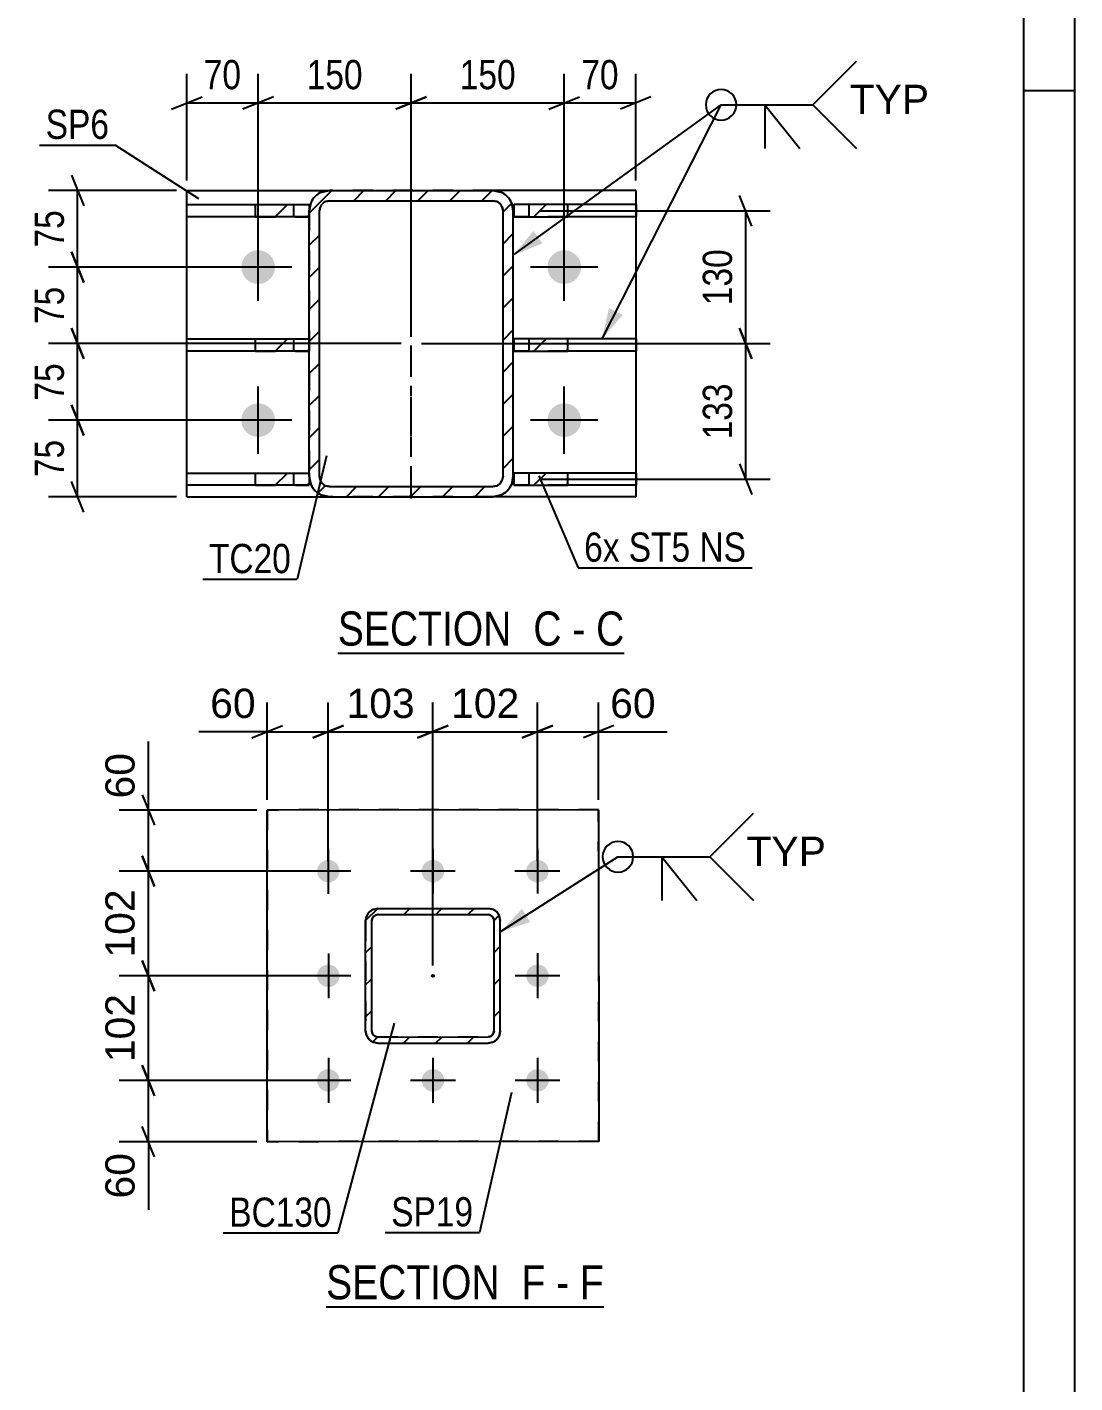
# Model space of a CAD drawing. Header units: millimetres. Extents: x -162 to 432, y -197 to 223.
# Drawn here: x 329.4 to 432.1, y -25.5 to 107.4 of the extents above; entities that cross this region are included whole.
import ezdxf

# ---------------------------------------------------------------- set-up
doc = ezdxf.new("R2010")
doc.units = ezdxf.units.MM
doc.linetypes.add('DXK_LINE_DOT2', pattern=[3.9198, 1.9599, -1.9599])
doc.linetypes.add('DXK_LINE_DOT3', pattern=[5.9187, 2.979, -0.9799, 0.9799, -0.9799])
doc.styles.add('Arial', font='ARIAL.TTF', dxfattribs={"height": 0.2})
doc.styles.add('Arial Narrow', font='ARIALN.TTF', dxfattribs={"height": 0.2})

# ---------------------------------------------------------------- blocks, each defined once
blk = doc.blocks.new('Unknown-284927994-18 - 11447')
at = {"color": 6, "linetype": 'Continuous'}
blk.add_line((358.74, -18.04), (385.95, -18.04), dxfattribs=at)
at = {"color": 0, "linetype": 'Continuous'}
for points in [[(376.84, -17.29), (376.84, -13.79), (358.74, -13.79), (358.74, -17.29)], [(380.24, -17.29), (380.24, -13.79), (377.89, -13.79), (377.89, -17.29)], [(382.56, -17.29), (382.56, -13.79), (381.29, -13.79), (381.29, -17.29)], [(385.95, -17.29), (385.95, -13.79), (383.61, -13.79), (383.61, -17.29)]]:
    blk.add_wipeout(points, dxfattribs=at)
at = {"color": 7, "linetype": 'Continuous', "style": 'Arial Narrow'}
for s, p in [('SECTION ', (358.74, -17.29)), ('F', (377.89, -17.29)), ('F', (383.61, -17.29)), ('-', (381.29, -17.29))]:
    blk.add_text(s, height=3.34, dxfattribs=at).set_placement(p)
blk = doc.blocks.new('Unknown-284927994-1134')
at = {"color": 5, "linetype": 'Continuous'}
for p, q in [((432.12, -196.89), (432.12, 223.11)), ((427.12, -191.89), (427.12, 218.11)), ((432.12, 101.11), (427.12, 101.11))]:
    blk.add_line(p, q, dxfattribs=at)
blk = doc.blocks.new('Unknown-284927994-15 - 3221')
at = {"color": 6, "linetype": 'Continuous'}
blk.add_line((359.89, 46.01), (387.96, 46.01), dxfattribs=at)
at = {"color": 0, "linetype": 'Continuous'}
for points in [[(378, 46.76), (378, 50.26), (359.89, 50.26), (359.89, 46.76)], [(381.82, 46.76), (381.82, 50.26), (379.05, 50.26), (379.05, 46.76)], [(384.15, 46.76), (384.15, 50.26), (382.87, 50.26), (382.87, 46.76)], [(387.96, 46.76), (387.96, 50.26), (385.2, 50.26), (385.2, 46.76)]]:
    blk.add_wipeout(points, dxfattribs=at)
at = {"color": 7, "linetype": 'Continuous', "style": 'Arial Narrow'}
for s, p in [('SECTION ', (359.89, 46.76)), ('C', (379.05, 46.76)), ('C', (385.2, 46.76)), ('-', (382.87, 46.76))]:
    blk.add_text(s, height=3.34, dxfattribs=at).set_placement(p)
blk = doc.blocks.new('Bolt-284927994-11510 - 11447')
at = {"linetype": 'Continuous'}
for points in [[(358.2, 25.46), (358.39, 25.6), (358.59, 25.69), (358.82, 25.75), (359.05, 25.75), (359.27, 25.71), (359.49, 25.62), (359.67, 25.49), (359.83, 25.32), (359.95, 25.12), (360.03, 24.9), (360.05, 24.68), (360.03, 24.45), (359.97, 24.23), (359.86, 24.03), (359.71, 23.85), (359.52, 23.71), (359.31, 23.61), (359.09, 23.56), (358.86, 23.56), (358.63, 23.6), (358.42, 23.69), (358.23, 23.82), (358.08, 23.99), (357.96, 24.19), (357.88, 24.4), (357.85, 24.63), (357.87, 24.86), (357.94, 25.08), (358.05, 25.28)], [(368.45, 25.46), (368.64, 25.6), (368.84, 25.7), (369.07, 25.75), (369.3, 25.75), (369.52, 25.71), (369.74, 25.62), (369.92, 25.49), (370.08, 25.32), (370.2, 25.12), (370.28, 24.91), (370.3, 24.68), (370.28, 24.45), (370.22, 24.23), (370.11, 24.03), (369.96, 23.85), (369.77, 23.71), (369.56, 23.62), (369.34, 23.56), (369.11, 23.56), (368.88, 23.6), (368.67, 23.69), (368.48, 23.82), (368.33, 23.99), (368.21, 24.19), (368.13, 24.41), (368.1, 24.63), (368.12, 24.86), (368.19, 25.08), (368.3, 25.29)], [(378.7, 25.46), (378.89, 25.6), (379.09, 25.7), (379.32, 25.75), (379.55, 25.75), (379.77, 25.71), (379.99, 25.62), (380.17, 25.49), (380.33, 25.32), (380.45, 25.12), (380.53, 24.91), (380.55, 24.68), (380.53, 24.45), (380.47, 24.23), (380.36, 24.03), (380.21, 23.85), (380.02, 23.72), (379.81, 23.62), (379.59, 23.57), (379.36, 23.56), (379.13, 23.61), (378.92, 23.69), (378.73, 23.83), (378.58, 23.99), (378.46, 24.19), (378.38, 24.41), (378.35, 24.64), (378.37, 24.87), (378.44, 25.09), (378.55, 25.29)], [(358.2, 15.21), (358.39, 15.35), (358.6, 15.44), (358.82, 15.5), (359.05, 15.5), (359.28, 15.46), (359.49, 15.37), (359.68, 15.24), (359.83, 15.07), (359.95, 14.87), (360.03, 14.65), (360.06, 14.43), (360.04, 14.2), (359.97, 13.98), (359.86, 13.78), (359.71, 13.6), (359.52, 13.46), (359.32, 13.36), (359.09, 13.31), (358.86, 13.31), (358.64, 13.35), (358.42, 13.44), (358.24, 13.57), (358.08, 13.74), (357.96, 13.94), (357.88, 14.15), (357.86, 14.38), (357.88, 14.61), (357.94, 14.83), (358.05, 15.03)], [(378.7, 15.21), (378.89, 15.35), (379.1, 15.45), (379.32, 15.5), (379.55, 15.5), (379.78, 15.46), (379.99, 15.37), (380.18, 15.24), (380.33, 15.07), (380.45, 14.87), (380.53, 14.66), (380.56, 14.43), (380.54, 14.2), (380.47, 13.98), (380.36, 13.78), (380.21, 13.6), (380.02, 13.47), (379.82, 13.37), (379.59, 13.32), (379.36, 13.31), (379.14, 13.36), (378.92, 13.44), (378.74, 13.58), (378.58, 13.74), (378.46, 13.94), (378.38, 14.16), (378.36, 14.39), (378.38, 14.62), (378.44, 14.84), (378.55, 15.04)], [(358.21, 4.96), (358.39, 5.1), (358.6, 5.19), (358.82, 5.25), (359.05, 5.25), (359.28, 5.21), (359.49, 5.12), (359.68, 4.99), (359.84, 4.82), (359.95, 4.62), (360.03, 4.4), (360.06, 4.18), (360.04, 3.95), (359.97, 3.73), (359.86, 3.53), (359.71, 3.35), (359.53, 3.21), (359.32, 3.11), (359.09, 3.06), (358.86, 3.06), (358.64, 3.1), (358.43, 3.19), (358.24, 3.32), (358.08, 3.49), (357.96, 3.69), (357.89, 3.9), (357.86, 4.13), (357.88, 4.36), (357.94, 4.58), (358.06, 4.78)], [(368.46, 4.96), (368.64, 5.1), (368.85, 5.2), (369.07, 5.25), (369.3, 5.25), (369.53, 5.21), (369.74, 5.12), (369.93, 4.99), (370.09, 4.82), (370.2, 4.62), (370.28, 4.41), (370.31, 4.18), (370.29, 3.95), (370.22, 3.73), (370.11, 3.53), (369.96, 3.35), (369.78, 3.21), (369.57, 3.12), (369.34, 3.06), (369.11, 3.06), (368.89, 3.1), (368.68, 3.19), (368.49, 3.32), (368.33, 3.49), (368.21, 3.69), (368.14, 3.91), (368.11, 4.13), (368.13, 4.36), (368.19, 4.58), (368.31, 4.79)], [(378.71, 4.96), (378.89, 5.1), (379.1, 5.2), (379.32, 5.25), (379.55, 5.25), (379.78, 5.21), (379.99, 5.12), (380.18, 4.99), (380.34, 4.82), (380.45, 4.62), (380.53, 4.41), (380.56, 4.18), (380.54, 3.95), (380.47, 3.73), (380.36, 3.53), (380.21, 3.35), (380.03, 3.22), (379.82, 3.12), (379.59, 3.07), (379.36, 3.06), (379.14, 3.11), (378.93, 3.19), (378.74, 3.33), (378.58, 3.49), (378.46, 3.69), (378.39, 3.91), (378.36, 4.14), (378.38, 4.37), (378.44, 4.59), (378.56, 4.79)]]:
    blk.add_hatch(color=1, dxfattribs=at).paths.add_polyline_path(points)
at = {"color": 1, "linetype": 'Continuous'}
for p, q in [((358.95, 26.85), (358.95, 22.45)), ((369.2, 26.86), (369.2, 22.46)), ((379.45, 26.86), (379.45, 22.46)), ((361.15, 24.65), (356.75, 24.65)), ((371.4, 24.66), (367, 24.66)), ((381.65, 24.66), (377.25, 24.66)), ((358.96, 16.6), (358.96, 12.2)), ((379.46, 16.61), (379.46, 12.21)), ((361.16, 14.4), (356.76, 14.4)), ((381.66, 14.41), (377.26, 14.41)), ((358.96, 6.35), (358.96, 1.95)), ((369.21, 6.36), (369.21, 1.96)), ((379.46, 6.36), (379.46, 1.96)), ((361.16, 4.15), (356.76, 4.15)), ((371.41, 4.16), (367.01, 4.16)), ((381.66, 4.16), (377.26, 4.16))]:
    blk.add_line(p, q, dxfattribs=at)
blk = doc.blocks.new('Part-284927994-11460 - 11447')
at = {"linetype": 'Continuous'}
h = blk.add_hatch(dxfattribs=at)
h.set_pattern_fill('', scale=0.7, style=0, pattern_type=0)
h.set_pattern_definition([(45, (363.8055, 21.0045), (-1.57154, 1.57154), [])])
h.paths.add_polyline_path([(374.61, 21.01), (363.81, 21), (363.35, 20.91), (362.96, 20.65), (362.7, 20.26), (362.61, 19.8), (362.61, 9), (362.7, 8.55), (362.96, 8.16), (363.35, 7.9), (363.81, 7.8), (374.61, 7.81), (375.07, 7.9), (375.46, 8.16), (375.72, 8.55), (375.81, 9.01), (375.81, 19.81), (375.71, 20.27), (375.45, 20.66), (375.06, 20.92)])
h.paths.add_polyline_path([(375.16, 20.04), (375.21, 19.81), (375.21, 9.01), (375.16, 8.78), (375.03, 8.58), (374.84, 8.45), (374.61, 8.41), (363.81, 8.4), (363.58, 8.45), (363.38, 8.58), (363.25, 8.77), (363.21, 9), (363.21, 19.8), (363.25, 20.03), (363.38, 20.23), (363.58, 20.36), (363.81, 20.4), (374.61, 20.41), (374.84, 20.36), (375.03, 20.23)])
blk.add_hatch(color=246, dxfattribs=at).paths.add_polyline_path([(369.21, 14.31, -1), (369.21, 14.51, -1)])
at = {"color": 7, "linetype": 'DXK_LINE_DOT2'}
for p, q in [((362.61, 19.8), (362.7, 20.26)), ((362.7, 20.26), (362.7, 20.26)), ((363.25, 20.03), (363.21, 19.8)), ((363.38, 20.23), (363.25, 20.03)), ((363.35, 20.91), (363.8, 21)), ((363.58, 20.36), (363.38, 20.23)), ((363.81, 20.41), (363.58, 20.36)), ((363.8, 21), (363.81, 21.01)), ((363.81, 21.01), (374.61, 21.01)), ((363.81, 20.41), (374.61, 20.41)), ((374.61, 21.01), (375.06, 20.92)), ((374.83, 20.36), (374.61, 20.41)), ((375.03, 20.23), (374.83, 20.36)), ((375.16, 20.04), (375.03, 20.23)), ((375.21, 19.81), (375.16, 20.04)), ((375.71, 20.27), (375.81, 19.81)), ((362.61, 19.8), (362.61, 9)), ((363.21, 9), (363.21, 19.8)), ((375.21, 9.01), (375.21, 19.81)), ((375.81, 9.01), (375.81, 19.81)), ((362.7, 8.55), (362.61, 9)), ((363.21, 9), (363.25, 8.78)), ((363.25, 8.78), (363.38, 8.58)), ((363.38, 8.58), (363.58, 8.45)), ((363.58, 8.45), (363.81, 8.41)), ((363.81, 8.41), (374.61, 8.41)), ((374.61, 8.41), (374.84, 8.45)), ((374.84, 8.45), (375.03, 8.58)), ((375.03, 8.58), (375.16, 8.78)), ((375.16, 8.78), (375.21, 9.01)), ((375.81, 9.01), (375.72, 8.55)), ((363.81, 7.81), (363.35, 7.9)), ((363.81, 7.81), (374.61, 7.81)), ((375.07, 7.9), (374.61, 7.81))]:
    blk.add_line(p, q, dxfattribs=at)
at = {"color": 2, "linetype": 'Continuous'}
for p, q in [((362.7, 20.26), (362.61, 19.8)), ((363.21, 19.8), (363.25, 20.03)), ((363.25, 20.03), (363.38, 20.23)), ((363.81, 21), (363.35, 20.91)), ((363.38, 20.23), (363.58, 20.36)), ((363.58, 20.36), (363.81, 20.4)), ((363.81, 21), (363.81, 21.01)), ((363.81, 21), (374.61, 21.01)), ((363.81, 20.4), (363.81, 20.41)), ((363.81, 20.4), (374.61, 20.41)), ((374.61, 21.01), (374.61, 21.01)), ((375.06, 20.92), (374.61, 21.01)), ((374.61, 20.41), (374.61, 20.41)), ((374.61, 20.41), (374.84, 20.36)), ((374.84, 20.36), (375.03, 20.23)), ((375.03, 20.23), (375.16, 20.04)), ((375.16, 20.04), (375.21, 19.81)), ((375.81, 19.81), (375.71, 20.27)), ((362.61, 19.8), (362.61, 19.8)), ((362.61, 9), (362.61, 19.8)), ((363.21, 19.8), (363.21, 19.8)), ((363.21, 9), (363.21, 19.8)), ((375.21, 19.81), (375.21, 19.81)), ((375.21, 9.01), (375.21, 19.81)), ((375.81, 19.81), (375.81, 19.81)), ((375.81, 9.01), (375.81, 19.81)), ((362.61, 9), (362.61, 9)), ((362.61, 9), (362.7, 8.55)), ((363.21, 9), (363.21, 9)), ((363.25, 8.77), (363.21, 9)), ((363.38, 8.58), (363.25, 8.77)), ((363.58, 8.45), (363.38, 8.58)), ((363.81, 8.4), (363.58, 8.45)), ((363.81, 8.4), (363.81, 8.41)), ((363.81, 8.4), (374.61, 8.41)), ((374.84, 8.45), (374.61, 8.41)), ((374.61, 8.41), (374.61, 8.41)), ((375.03, 8.58), (374.84, 8.45)), ((375.16, 8.78), (375.03, 8.58)), ((375.21, 9.01), (375.16, 8.78)), ((375.21, 9.01), (375.21, 9.01)), ((375.72, 8.55), (375.81, 9.01)), ((375.81, 9.01), (375.81, 9.01)), ((363.35, 7.9), (363.81, 7.8)), ((363.81, 7.8), (363.81, 7.81)), ((363.81, 7.8), (374.61, 7.81)), ((374.61, 7.81), (375.07, 7.9)), ((374.61, 7.81), (374.61, 7.81))]:
    blk.add_line(p, q, dxfattribs=at)
at = {"color": 7, "linetype": 'DXK_LINE_DOT3'}
blk.add_line((369.21, 14.41), (369.21, 14.41), dxfattribs=at)
at = {"color": 246, "linetype": 'DXK_LINE_DOT2'}
blk.add_line((369.21, 14.41), (369.21, 14.41), dxfattribs=at)
at = {"color": 246, "linetype": 'Continuous'}
blk.add_circle((369.21, 14.41), 0.1, dxfattribs=at)
at = {"color": 2, "linetype": 'Continuous'}
for centre, start, end in [((363.81, 19.8), 112.5099, 157.5099), ((374.61, 19.81), 22.5099, 67.5099), ((363.81, 9), 202.5099, 247.5099), ((374.61, 9.01), 292.5099, 337.5099)]:
    blk.add_arc(centre, 1.2, start, end, dxfattribs=at)
at = {"color": 7, "linetype": 'DXK_LINE_DOT2'}
for centre, start, end in [((374.61, 19.81), 22.5099, 67.5099), ((363.81, 9.01), 202.5099, 247.5099), ((374.61, 9.01), 292.5099, 337.5099)]:
    blk.add_arc(centre, 1.2, start, end, dxfattribs=at)
blk = doc.blocks.new('Part-284927994-11461 - 11447')
at = {"color": 2, "linetype": 'Continuous'}
for p, q in [((385.45, 30.66), (352.95, 30.65)), ((352.95, 30.65), (352.95, 30.65)), ((352.96, -1.85), (352.95, 30.65)), ((385.45, 30.66), (385.45, 30.66)), ((385.45, 30.66), (385.46, -1.84)), ((385.46, -1.84), (352.96, -1.85)), ((352.96, -1.85), (352.96, -1.85)), ((385.46, -1.84), (385.46, -1.84))]:
    blk.add_line(p, q, dxfattribs=at)
at = {"color": 7, "linetype": 'DXK_LINE_DOT2'}
for p, q in [((385.45, 30.66), (352.95, 30.65)), ((352.95, 30.65), (352.96, -1.85)), ((385.46, -1.84), (385.45, 30.66)), ((385.46, -1.84), (352.96, -1.85))]:
    blk.add_line(p, q, dxfattribs=at)
blk = doc.blocks.new('Part-284927994-3299 - 3221')
at = {"linetype": 'Continuous'}
h = blk.add_hatch(dxfattribs=at)
h.set_pattern_fill('', scale=0.7, style=0, pattern_type=0)
h.set_pattern_definition([(45, (351.8067, 89.9743), (-1.5715, 1.5715), [])])
h.paths.add_polyline_path([(357.08, 89.97), (351.81, 89.97), (351.81, 88.77), (357.08, 88.77)])
at = {"color": 2, "linetype": 'Continuous'}
for p, q in [((345.08, 89.97), (351.81, 89.97)), ((345.08, 88.77), (345.08, 89.97)), ((351.81, 89.97), (357.08, 89.97)), ((351.81, 88.77), (351.81, 89.97)), ((357.08, 89.97), (357.08, 88.77)), ((351.81, 88.77), (345.08, 88.77)), ((357.08, 88.77), (351.81, 88.77))]:
    blk.add_line(p, q, dxfattribs=at)
at = {"color": 7, "linetype": 'DXK_LINE_DOT2'}
for p, q in [((351.81, 89.97), (357.08, 89.97)), ((355.58, 88.77), (355.58, 89.97)), ((357.08, 89.97), (357.08, 88.77)), ((351.81, 88.77), (357.08, 88.77))]:
    blk.add_line(p, q, dxfattribs=at)
blk = doc.blocks.new('Bolt-284927994-3223 - 3221')
at = {"linetype": 'Continuous'}
for points in [[(350.43, 83.85, -1), (353.73, 83.85, -1)], [(380.43, 83.85, -1), (383.73, 83.85, -1)], [(350.43, 68.85, -1), (353.73, 68.85, -1)], [(380.43, 68.85, -1), (383.73, 68.85, -1)]]:
    blk.add_hatch(color=1, dxfattribs=at).paths.add_polyline_path(points)
at = {"color": 1, "linetype": 'Continuous'}
for p, q in [((352.08, 80.55), (352.08, 87.15)), ((382.08, 80.55), (382.08, 87.15)), ((355.38, 83.85), (348.78, 83.85)), ((385.38, 83.85), (378.78, 83.85)), ((352.08, 65.55), (352.08, 72.15)), ((382.08, 65.55), (382.08, 72.15)), ((355.38, 68.85), (348.78, 68.85)), ((385.38, 68.85), (378.78, 68.85))]:
    blk.add_line(p, q, dxfattribs=at)
blk = doc.blocks.new('Part-284927994-3253 - 3221')
at = {"linetype": 'Continuous'}
h = blk.add_hatch(dxfattribs=at)
h.set_pattern_fill('', scale=0.7, style=0, pattern_type=0)
h.set_pattern_definition([(45, (376.9254, 90.1172), (-1.57154, 1.57154), [])])
h.paths.add_polyline_path([(377.08, 89.35), (376.93, 90.12), (376.49, 90.77), (375.84, 91.2), (375.08, 91.35), (359.08, 91.35), (358.31, 91.2), (357.66, 90.77), (357.23, 90.12), (357.08, 89.35), (357.08, 63.35), (357.23, 62.59), (357.66, 61.94), (358.31, 61.5), (359.08, 61.35), (375.08, 61.35), (375.84, 61.5), (376.49, 61.94), (376.93, 62.59), (377.08, 63.35)])
h.paths.add_polyline_path([(376, 62.97), (375.78, 62.64), (375.46, 62.43), (375.08, 62.35), (359.08, 62.35), (358.69, 62.43), (358.37, 62.64), (358.15, 62.97), (358.08, 63.35), (358.08, 89.35), (358.15, 89.73), (358.37, 90.06), (358.69, 90.28), (359.08, 90.35), (375.08, 90.35), (375.46, 90.28), (375.78, 90.06), (376, 89.73), (376.08, 89.35), (376.08, 63.35)])
at = {"color": 7, "linetype": 'DXK_LINE_DOT2'}
for p, q in [((358.31, 91.2), (359.08, 91.35)), ((359.08, 90.35), (358.69, 90.28)), ((359.08, 91.35), (375.08, 91.35)), ((359.08, 90.35), (375.08, 90.35)), ((375.08, 91.35), (375.84, 91.2)), ((375.46, 90.28), (375.08, 90.35)), ((357.08, 89.35), (357.23, 90.12)), ((357.08, 89.35), (357.08, 63.35)), ((358.15, 89.73), (358.08, 89.35)), ((358.08, 63.35), (358.08, 89.35)), ((376.08, 89.35), (376, 89.73)), ((376.08, 63.35), (376.08, 89.35)), ((376.93, 90.12), (377.08, 89.35)), ((377.08, 63.35), (377.08, 89.35)), ((357.23, 62.59), (357.08, 63.35)), ((358.08, 63.35), (358.15, 62.97)), ((376, 62.97), (376.08, 63.35)), ((377.08, 63.35), (376.93, 62.59)), ((359.08, 61.35), (358.31, 61.5)), ((358.69, 62.43), (359.08, 62.35)), ((359.08, 62.35), (375.08, 62.35)), ((359.08, 61.35), (375.08, 61.35)), ((375.08, 62.35), (375.46, 62.43)), ((375.84, 61.5), (375.08, 61.35))]:
    blk.add_line(p, q, dxfattribs=at)
at = {"color": 2, "linetype": 'Continuous'}
for p, q in [((359.08, 91.35), (358.31, 91.2)), ((358.69, 90.28), (359.08, 90.35)), ((359.08, 91.35), (375.08, 91.35)), ((359.08, 90.35), (375.08, 90.35)), ((375.84, 91.2), (375.08, 91.35)), ((375.08, 90.35), (375.46, 90.28)), ((357.23, 90.12), (357.08, 89.35)), ((357.08, 63.35), (357.08, 89.35)), ((358.08, 89.35), (358.15, 89.73)), ((358.08, 63.35), (358.08, 89.35)), ((376, 89.73), (376.08, 89.35)), ((376.08, 63.35), (376.08, 89.35)), ((377.08, 89.35), (376.93, 90.12)), ((377.08, 63.35), (377.08, 89.35)), ((357.08, 63.35), (357.23, 62.59)), ((358.15, 62.97), (358.08, 63.35)), ((376.08, 63.35), (376, 62.97)), ((376.93, 62.59), (377.08, 63.35)), ((358.31, 61.5), (359.08, 61.35)), ((359.08, 62.35), (358.69, 62.43)), ((359.08, 62.35), (375.08, 62.35)), ((359.08, 61.35), (375.08, 61.35)), ((375.46, 62.43), (375.08, 62.35)), ((375.08, 61.35), (375.84, 61.5))]:
    blk.add_line(p, q, dxfattribs=at)
at = {"color": 7, "linetype": 'DXK_LINE_DOT3'}
blk.add_line((367.08, 76.35), (367.08, 76.35), dxfattribs=at)
at = {"color": 7, "linetype": 'DXK_LINE_DOT2'}
for centre, radius, start, end in [((359.08, 89.35), 2, 112.5, 157.5), ((375.08, 89.35), 2, 22.5, 67.5), ((359.08, 89.35), 1, 112.5, 157.5), ((375.08, 89.35), 1, 22.5, 67.5), ((359.08, 63.35), 2, 202.5, 247.5), ((359.08, 63.35), 1, 202.5, 247.5), ((375.08, 63.35), 1, 292.5, 337.5), ((375.08, 63.35), 2, 292.5, 337.5)]:
    blk.add_arc(centre, radius, start, end, dxfattribs=at)
at = {"color": 2, "linetype": 'Continuous'}
for centre, radius, start, end in [((359.08, 89.35), 2, 112.5, 157.5), ((375.08, 89.35), 2, 22.5, 67.5), ((359.08, 89.35), 1, 112.5, 157.5), ((375.08, 89.35), 1, 22.5, 67.5), ((359.08, 63.35), 2, 202.5, 247.5), ((359.08, 63.35), 1, 202.5, 247.5), ((375.08, 63.35), 1, 292.5, 337.5), ((375.08, 63.35), 2, 292.5, 337.5)]:
    blk.add_arc(centre, radius, start, end, dxfattribs=at)
blk = doc.blocks.new('Part-284927994-3304 - 3221')
at = {"linetype": 'Continuous'}
h = blk.add_hatch(dxfattribs=at)
h.set_pattern_fill('', scale=0.7, style=0, pattern_type=0)
h.set_pattern_definition([(45, (351.8067, 63.6743), (-1.5715, 1.5715), [])])
h.paths.add_polyline_path([(357.08, 63.67), (351.81, 63.67), (351.81, 62.47), (357.08, 62.47)])
at = {"color": 2, "linetype": 'Continuous'}
for p, q in [((345.08, 63.67), (351.81, 63.67)), ((345.08, 62.47), (345.08, 63.67)), ((351.81, 62.47), (345.08, 62.47)), ((351.81, 63.67), (357.08, 63.67)), ((351.81, 62.47), (351.81, 63.67)), ((357.08, 62.47), (351.81, 62.47)), ((357.08, 63.67), (357.08, 62.47))]:
    blk.add_line(p, q, dxfattribs=at)
at = {"color": 7, "linetype": 'DXK_LINE_DOT2'}
for p, q in [((351.81, 63.67), (357.08, 63.67)), ((351.81, 62.47), (357.08, 62.47)), ((355.58, 62.47), (355.58, 63.67)), ((357.08, 63.67), (357.08, 62.47))]:
    blk.add_line(p, q, dxfattribs=at)
blk = doc.blocks.new('Part-284927994-3272 - 3221')
at = {"linetype": 'Continuous'}
for points in [[(367.08, 91.25, -1), (367.08, 91.45, -1)], [(367.08, 61.25, -1), (367.08, 61.45, -1)]]:
    blk.add_hatch(color=246, dxfattribs=at).paths.add_polyline_path(points)
at = {"color": 2, "linetype": 'Continuous'}
for p, q in [((345.08, 61.35), (345.08, 91.35)), ((345.08, 91.35), (359.08, 91.35)), ((389.08, 91.35), (375.08, 91.35)), ((389.08, 91.35), (389.08, 89.97)), ((389.08, 88.77), (389.08, 76.82)), ((389.08, 75.62), (389.08, 63.67)), ((389.08, 62.47), (389.08, 61.35)), ((345.08, 61.35), (359.08, 61.35)), ((389.08, 61.35), (375.08, 61.35))]:
    blk.add_line(p, q, dxfattribs=at)
at = {"color": 7, "linetype": 'DXK_LINE_DOT2'}
for p, q in [((375.08, 91.35), (359.08, 91.35)), ((389.08, 89.97), (389.08, 88.77)), ((389.08, 76.82), (389.08, 75.62)), ((389.08, 63.67), (389.08, 62.47)), ((375.08, 61.35), (359.08, 61.35))]:
    blk.add_line(p, q, dxfattribs=at)
at = {"color": 7, "linetype": 'DXK_LINE_DOT3'}
blk.add_line((367.08, 61.35), (367.08, 91.35), dxfattribs=at)
at = {"color": 246, "linetype": 'DXK_LINE_DOT2'}
blk.add_line((367.08, 61.35), (367.08, 91.35), dxfattribs=at)
at = {"color": 246, "linetype": 'Continuous'}
for centre in [(367.08, 91.35), (367.08, 61.35)]:
    blk.add_circle(centre, 0.1, dxfattribs=at)
blk = doc.blocks.new('Part-284927994-3294 - 3221')
at = {"linetype": 'Continuous'}
h = blk.add_hatch(dxfattribs=at)
h.set_pattern_fill('', scale=0.7, style=0, pattern_type=0)
h.set_pattern_definition([(45, (351.8067, 76.8243), (-1.5715, 1.5715), [])])
h.paths.add_polyline_path([(357.08, 76.82), (351.81, 76.82), (351.81, 75.62), (357.08, 75.62)])
at = {"color": 2, "linetype": 'Continuous'}
for p, q in [((345.08, 76.82), (351.81, 76.82)), ((345.08, 75.62), (345.08, 76.82)), ((351.81, 76.82), (357.08, 76.82)), ((351.81, 75.62), (351.81, 76.82)), ((357.08, 76.82), (357.08, 75.62)), ((351.81, 75.62), (345.08, 75.62)), ((357.08, 75.62), (351.81, 75.62))]:
    blk.add_line(p, q, dxfattribs=at)
at = {"color": 7, "linetype": 'DXK_LINE_DOT2'}
for p, q in [((351.81, 76.82), (357.08, 76.82)), ((355.58, 75.62), (355.58, 76.82)), ((357.08, 76.82), (357.08, 75.62)), ((351.81, 75.62), (357.08, 75.62))]:
    blk.add_line(p, q, dxfattribs=at)
blk = doc.blocks.new('Part-284927994-3309 - 3221')
at = {"linetype": 'Continuous'}
h = blk.add_hatch(dxfattribs=at)
h.set_pattern_fill('', scale=0.7, style=0, pattern_type=0)
h.set_pattern_definition([(45, (377.1546, 76.8243), (-1.5715, 1.5715), [])])
h.paths.add_polyline_path([(382.43, 76.82), (377.15, 76.82), (377.15, 75.62), (382.43, 75.62)])
at = {"color": 7, "linetype": 'DXK_LINE_DOT2'}
for p, q in [((377.15, 75.62), (377.15, 76.82)), ((382.43, 76.82), (377.15, 76.82)), ((378.65, 75.62), (378.65, 76.82)), ((382.43, 75.62), (377.15, 75.62))]:
    blk.add_line(p, q, dxfattribs=at)
at = {"color": 2, "linetype": 'Continuous'}
for p, q in [((382.43, 76.82), (377.15, 76.82)), ((377.15, 76.82), (377.15, 75.62)), ((389.15, 76.82), (382.43, 76.82)), ((382.43, 75.62), (382.43, 76.82)), ((389.15, 75.62), (389.15, 76.82)), ((377.15, 75.62), (382.43, 75.62)), ((389.15, 75.62), (382.43, 75.62))]:
    blk.add_line(p, q, dxfattribs=at)
blk = doc.blocks.new('Part-284927994-3314 - 3221')
at = {"linetype": 'Continuous'}
h = blk.add_hatch(dxfattribs=at)
h.set_pattern_fill('', scale=0.7, style=0, pattern_type=0)
h.set_pattern_definition([(45, (377.1546, 89.9743), (-1.5715, 1.5715), [])])
h.paths.add_polyline_path([(382.43, 89.97), (377.15, 89.97), (377.15, 88.77), (382.43, 88.77)])
at = {"color": 7, "linetype": 'DXK_LINE_DOT2'}
for p, q in [((377.15, 88.77), (377.15, 89.97)), ((382.43, 89.97), (377.15, 89.97)), ((378.65, 88.77), (378.65, 89.97)), ((382.43, 88.77), (377.15, 88.77))]:
    blk.add_line(p, q, dxfattribs=at)
at = {"color": 2, "linetype": 'Continuous'}
for p, q in [((382.43, 89.97), (377.15, 89.97)), ((377.15, 89.97), (377.15, 88.77)), ((389.15, 89.97), (382.43, 89.97)), ((382.43, 88.77), (382.43, 89.97)), ((389.15, 88.77), (389.15, 89.97)), ((377.15, 88.77), (382.43, 88.77)), ((389.15, 88.77), (382.43, 88.77))]:
    blk.add_line(p, q, dxfattribs=at)
blk = doc.blocks.new('Part-284927994-3319 - 3221')
at = {"linetype": 'Continuous'}
h = blk.add_hatch(dxfattribs=at)
h.set_pattern_fill('', scale=0.7, style=0, pattern_type=0)
h.set_pattern_definition([(45, (377.1546, 63.6743), (-1.5715, 1.5715), [])])
h.paths.add_polyline_path([(382.43, 63.67), (377.15, 63.67), (377.15, 62.47), (382.43, 62.47)])
at = {"color": 7, "linetype": 'DXK_LINE_DOT2'}
for p, q in [((377.15, 62.47), (377.15, 63.67)), ((382.43, 63.67), (377.15, 63.67)), ((382.43, 62.47), (377.15, 62.47)), ((378.65, 62.47), (378.65, 63.67))]:
    blk.add_line(p, q, dxfattribs=at)
at = {"color": 2, "linetype": 'Continuous'}
for p, q in [((382.43, 63.67), (377.15, 63.67)), ((377.15, 63.67), (377.15, 62.47)), ((377.15, 62.47), (382.43, 62.47)), ((389.15, 63.67), (382.43, 63.67)), ((382.43, 62.47), (382.43, 63.67)), ((389.15, 62.47), (382.43, 62.47)), ((389.15, 62.47), (389.15, 63.67))]:
    blk.add_line(p, q, dxfattribs=at)
blk = doc.blocks.new('StraightDimension-284927994-13967 - 11447')
at = {"color": 7, "linetype": 'Continuous'}
for p, q in [((340.72, 15.9), (341.92, 12.9)), ((357.96, 14.4), (338.47, 14.4)), ((341.32, 4.15), (341.32, 14.4)), ((341.92, 2.65), (340.72, 5.65)), ((357.96, 4.15), (338.47, 4.15))]:
    blk.add_line(p, q, dxfattribs=at)
at = {"color": 0}
blk.add_wipeout([(340.57, 13.21), (336.37, 13.21), (336.37, 5.34), (340.57, 5.34)], dxfattribs=at)
at = {"color": 3, "style": 'Arial'}
blk.add_text('102', height=2.865, rotation=90.0002, dxfattribs=at).set_placement((339.97, 5.94))
blk = doc.blocks.new('StraightDimension-284927994-13968 - 11447')
at = {"color": 7, "linetype": 'Continuous'}
for p, q in [((340.72, 5.65), (341.92, 2.65)), ((357.96, 4.15), (338.47, 4.15)), ((341.32, -1.85), (341.32, 4.15)), ((341.92, -3.35), (340.72, -0.35)), ((351.96, -1.85), (338.47, -1.85)), ((341.32, -1.85), (341.32, -8.54)), ((341.32, -1.85), (341.32, -8.54))]:
    blk.add_line(p, q, dxfattribs=at)
at = {"color": 0}
blk.add_wipeout([(340.57, -2.37), (336.37, -2.37), (336.37, -8.02), (340.57, -8.02)], dxfattribs=at)
at = {"color": 3, "style": 'Arial'}
blk.add_text('60', height=2.865, rotation=90.0002, dxfattribs=at).set_placement((339.97, -7.42))
blk = doc.blocks.new('StraightDimension-284927994-13927 - 11447')
at = {"color": 7, "linetype": 'Continuous'}
for p, q in [((379.45, 25.66), (379.45, 41.17)), ((385.45, 31.66), (385.45, 41.17)), ((377.95, 37.72), (380.95, 38.92)), ((386.95, 38.92), (383.95, 37.72)), ((379.45, 38.32), (385.45, 38.32)), ((385.45, 38.32), (392.15, 38.32)), ((385.45, 38.32), (392.15, 38.32))]:
    blk.add_line(p, q, dxfattribs=at)
at = {"color": 0}
blk.add_wipeout([(391.63, 39.07), (391.63, 43.27), (385.98, 43.27), (385.98, 39.07)], dxfattribs=at)
at = {"color": 3, "style": 'Arial'}
blk.add_text('60', height=2.865, dxfattribs=at).set_placement((386.58, 39.67))
blk = doc.blocks.new('StraightDimension-284927994-13928 - 11447')
at = {"color": 7, "linetype": 'Continuous'}
for p, q in [((369.21, 15.41), (369.21, 41.17)), ((379.45, 25.66), (379.45, 41.17)), ((367.71, 37.72), (370.71, 38.92)), ((380.95, 38.92), (377.95, 37.72)), ((369.21, 38.32), (379.45, 38.32))]:
    blk.add_line(p, q, dxfattribs=at)
at = {"color": 0}
blk.add_wipeout([(378.27, 39.07), (378.27, 43.27), (370.39, 43.27), (370.39, 39.07)], dxfattribs=at)
at = {"color": 3, "style": 'Arial'}
blk.add_text('102', height=2.865, dxfattribs=at).set_placement((370.99, 39.67))
blk = doc.blocks.new('StraightDimension-284927994-13929 - 11447')
at = {"color": 7, "linetype": 'Continuous'}
for p, q in [((358.95, 25.65), (358.95, 41.17)), ((369.21, 15.41), (369.21, 41.17)), ((357.45, 37.72), (360.45, 38.92)), ((370.71, 38.92), (367.71, 37.72)), ((358.95, 38.32), (369.21, 38.32))]:
    blk.add_line(p, q, dxfattribs=at)
at = {"color": 0}
blk.add_wipeout([(368.02, 39.07), (368.02, 43.27), (360.14, 43.27), (360.14, 39.07)], dxfattribs=at)
at = {"color": 3, "style": 'Arial'}
blk.add_text('103', height=2.865, dxfattribs=at).set_placement((360.74, 39.67))
blk = doc.blocks.new('StraightDimension-284927994-13930 - 11447')
at = {"color": 7, "linetype": 'Continuous'}
for p, q in [((352.95, 31.65), (352.95, 41.17)), ((358.95, 25.65), (358.95, 41.17)), ((351.45, 37.72), (354.45, 38.92)), ((360.45, 38.92), (357.45, 37.72)), ((352.95, 38.32), (346.26, 38.32)), ((352.95, 38.32), (346.26, 38.32)), ((352.95, 38.32), (358.95, 38.32))]:
    blk.add_line(p, q, dxfattribs=at)
at = {"color": 0}
blk.add_wipeout([(352.43, 39.07), (352.43, 43.27), (346.78, 43.27), (346.78, 39.07)], dxfattribs=at)
at = {"color": 3, "style": 'Arial'}
blk.add_text('60', height=2.865, dxfattribs=at).set_placement((347.38, 39.67))
blk = doc.blocks.new('StraightDimension-284927994-13965 - 11447')
at = {"color": 7, "linetype": 'Continuous'}
for p, q in [((341.32, 30.65), (341.32, 37.35)), ((341.32, 30.65), (341.32, 37.35)), ((340.72, 32.15), (341.92, 29.15)), ((351.95, 30.65), (338.47, 30.65)), ((341.32, 24.65), (341.32, 30.65)), ((341.92, 23.15), (340.72, 26.15)), ((357.95, 24.65), (338.47, 24.65))]:
    blk.add_line(p, q, dxfattribs=at)
at = {"color": 0}
blk.add_wipeout([(340.57, 36.83), (336.37, 36.83), (336.37, 31.18), (340.57, 31.18)], dxfattribs=at)
at = {"color": 3, "style": 'Arial'}
blk.add_text('60', height=2.865, rotation=90.0002, dxfattribs=at).set_placement((339.97, 31.78))
blk = doc.blocks.new('StraightDimension-284927994-13966 - 11447')
at = {"color": 7, "linetype": 'Continuous'}
for p, q in [((340.72, 26.15), (341.92, 23.15)), ((357.95, 24.65), (338.47, 24.65)), ((341.32, 14.4), (341.32, 24.65)), ((341.92, 12.9), (340.72, 15.9)), ((357.96, 14.4), (338.47, 14.4))]:
    blk.add_line(p, q, dxfattribs=at)
at = {"color": 0}
blk.add_wipeout([(340.57, 23.46), (336.37, 23.46), (336.37, 15.59), (340.57, 15.59)], dxfattribs=at)
at = {"color": 3, "style": 'Arial'}
blk.add_text('102', height=2.865, rotation=90.0002, dxfattribs=at).set_placement((339.97, 16.19))
blk = doc.blocks.new('StraightDimension-284927994-3383 - 3221')
at = {"color": 7, "linetype": 'Continuous'}
for p, q in [((400.47, 74.85), (399.27, 77.85)), ((368.08, 76.35), (402.27, 76.35)), ((399.87, 63.07), (399.87, 76.35)), ((399.27, 64.57), (400.47, 61.57)), ((379.65, 63.07), (402.27, 63.07))]:
    blk.add_line(p, q, dxfattribs=at)
at = {"color": 0}
blk.add_wipeout([(399.12, 73.06), (394.92, 73.06), (394.92, 66.37), (399.12, 66.37)], dxfattribs=at)
at = {"color": 3, "style": 'Arial Narrow'}
blk.add_text('133', height=2.863, rotation=90.0002, dxfattribs=at).set_placement((398.52, 66.97))
blk = doc.blocks.new('StraightDimension-284927994-3365 - 3221')
at = {"color": 7, "linetype": 'Continuous'}
for p, q in [((333.79, 70.35), (334.99, 67.35)), ((351.08, 68.85), (331.54, 68.85)), ((334.39, 61.35), (334.39, 68.85)), ((334.99, 59.85), (333.79, 62.85)), ((344.08, 61.35), (331.54, 61.35))]:
    blk.add_line(p, q, dxfattribs=at)
at = {"color": 0}
blk.add_wipeout([(333.64, 67.53), (329.44, 67.53), (329.44, 62.67), (333.64, 62.67)], dxfattribs=at)
at = {"color": 3, "style": 'Arial Narrow'}
blk.add_text('75', height=2.863, rotation=90.0002, dxfattribs=at).set_placement((333.04, 63.27))
blk = doc.blocks.new('StraightDimension-284927994-3333 - 3221')
at = {"color": 7, "linetype": 'Continuous'}
for p, q in [((333.79, 92.85), (334.99, 89.85)), ((344.08, 91.35), (331.54, 91.35)), ((334.39, 83.85), (334.39, 91.35)), ((334.99, 82.35), (333.79, 85.35)), ((351.08, 83.85), (331.54, 83.85))]:
    blk.add_line(p, q, dxfattribs=at)
at = {"color": 0}
blk.add_wipeout([(333.64, 90.03), (329.44, 90.03), (329.44, 85.17), (333.64, 85.17)], dxfattribs=at)
at = {"color": 3, "style": 'Arial Narrow'}
blk.add_text('75', height=2.863, rotation=90.0002, dxfattribs=at).set_placement((333.04, 85.77))
blk = doc.blocks.new('StraightDimension-284927994-3343 - 3221')
at = {"color": 7, "linetype": 'Continuous'}
for p, q in [((333.79, 85.35), (334.99, 82.35)), ((351.08, 83.85), (331.54, 83.85)), ((334.39, 76.35), (334.39, 83.85)), ((334.99, 74.85), (333.79, 77.85)), ((366.08, 76.35), (331.54, 76.35))]:
    blk.add_line(p, q, dxfattribs=at)
at = {"color": 0}
blk.add_wipeout([(333.64, 82.53), (329.44, 82.53), (329.44, 77.67), (333.64, 77.67)], dxfattribs=at)
at = {"color": 3, "style": 'Arial Narrow'}
blk.add_text('75', height=2.863, rotation=90.0002, dxfattribs=at).set_placement((333.04, 78.27))
blk = doc.blocks.new('StraightDimension-284927994-3354 - 3221')
at = {"color": 7, "linetype": 'Continuous'}
for p, q in [((333.79, 77.85), (334.99, 74.85)), ((366.08, 76.35), (331.54, 76.35)), ((334.39, 68.85), (334.39, 76.35)), ((334.99, 67.35), (333.79, 70.35)), ((351.08, 68.85), (331.54, 68.85))]:
    blk.add_line(p, q, dxfattribs=at)
at = {"color": 0}
blk.add_wipeout([(333.64, 75.03), (329.44, 75.03), (329.44, 70.17), (333.64, 70.17)], dxfattribs=at)
at = {"color": 3, "style": 'Arial Narrow'}
blk.add_text('75', height=2.863, rotation=90.0002, dxfattribs=at).set_placement((333.04, 70.77))
blk = doc.blocks.new('StraightDimension-284927994-3376 - 3221')
at = {"color": 7, "linetype": 'Continuous'}
for p, q in [((400.47, 87.87), (399.27, 90.87)), ((379.65, 89.37), (402.27, 89.37)), ((399.87, 76.35), (399.87, 89.37)), ((399.27, 77.85), (400.47, 74.85)), ((368.08, 76.35), (402.27, 76.35))]:
    blk.add_line(p, q, dxfattribs=at)
at = {"color": 0}
blk.add_wipeout([(399.12, 86.21), (394.92, 86.21), (394.92, 79.52), (399.12, 79.52)], dxfattribs=at)
at = {"color": 3, "style": 'Arial Narrow'}
blk.add_text('130', height=2.863, rotation=90.0002, dxfattribs=at).set_placement((398.52, 80.12))
blk = doc.blocks.new('StraightDimension-284927994-3391 - 3221')
at = {"color": 7, "linetype": 'Continuous'}
for p, q in [((382.08, 84.85), (382.08, 102.78)), ((389.08, 92.35), (389.08, 102.78)), ((380.58, 99.33), (383.58, 100.53)), ((382.08, 99.93), (389.08, 99.93)), ((390.58, 100.53), (387.58, 99.33))]:
    blk.add_line(p, q, dxfattribs=at)
at = {"color": 0}
blk.add_wipeout([(388.01, 100.68), (388.01, 104.88), (383.15, 104.88), (383.15, 100.68)], dxfattribs=at)
at = {"color": 3, "style": 'Arial Narrow'}
blk.add_text('70', height=2.863, dxfattribs=at).set_placement((383.75, 101.28))
blk = doc.blocks.new('StraightDimension-284927994-3401 - 3221')
at = {"color": 7, "linetype": 'Continuous'}
for p, q in [((367.08, 77.35), (367.08, 102.78)), ((382.08, 84.85), (382.08, 102.78)), ((368.58, 100.53), (365.58, 99.33)), ((367.08, 99.93), (382.08, 99.93)), ((380.58, 99.33), (383.58, 100.53))]:
    blk.add_line(p, q, dxfattribs=at)
at = {"color": 0}
blk.add_wipeout([(377.92, 100.68), (377.92, 104.88), (371.24, 104.88), (371.24, 100.68)], dxfattribs=at)
at = {"color": 3, "style": 'Arial Narrow'}
blk.add_text('150', height=2.863, dxfattribs=at).set_placement((371.84, 101.28))
blk = doc.blocks.new('StraightDimension-284927994-3412 - 3221')
at = {"color": 7, "linetype": 'Continuous'}
for p, q in [((352.08, 84.85), (352.08, 102.78)), ((367.08, 77.35), (367.08, 102.78)), ((353.58, 100.53), (350.58, 99.33)), ((352.08, 99.93), (367.08, 99.93)), ((365.58, 99.33), (368.58, 100.53))]:
    blk.add_line(p, q, dxfattribs=at)
at = {"color": 0}
blk.add_wipeout([(362.92, 100.68), (362.92, 104.88), (356.24, 104.88), (356.24, 100.68)], dxfattribs=at)
at = {"color": 3, "style": 'Arial Narrow'}
blk.add_text('150', height=2.863, dxfattribs=at).set_placement((356.84, 101.28))
blk = doc.blocks.new('StraightDimension-284927994-3423 - 3221')
at = {"color": 7, "linetype": 'Continuous'}
for p, q in [((345.08, 92.35), (345.08, 102.78)), ((352.08, 84.85), (352.08, 102.78)), ((343.58, 99.33), (346.58, 100.53)), ((345.08, 99.93), (352.08, 99.93)), ((353.58, 100.53), (350.58, 99.33))]:
    blk.add_line(p, q, dxfattribs=at)
at = {"color": 0}
blk.add_wipeout([(351.01, 100.68), (351.01, 104.88), (346.15, 104.88), (346.15, 100.68)], dxfattribs=at)
at = {"color": 3, "style": 'Arial Narrow'}
blk.add_text('70', height=2.863, dxfattribs=at).set_placement((346.75, 101.28))
blk = doc.blocks.new('Mark-284927994-11892 - 11447')
at = {"color": 0}
blk.add_wipeout([(359.3, -10.19), (359.3, -7.19), (349.25, -7.19), (349.25, -10.19)], dxfattribs=at)
blk.add_wipeout([(359.3, -10.19), (359.3, -7.19), (349.25, -7.19), (349.25, -10.19)], dxfattribs=at)
at = {"color": 30, "linetype": 'Continuous'}
for p in [(365.4, 9.77), (348.65, -10.79)]:
    blk.add_line(p, (359.9, -10.79), dxfattribs=at)
at = {"color": 3, "style": 'Arial Narrow'}
blk.add_text('BC130', height=2.863, dxfattribs=at).set_placement((349.25, -10.19))
blk = doc.blocks.new('Mark-284927994-11895 - 11447')
at = {"color": 0}
blk.add_wipeout([(373.16, -10.15), (373.16, -7.15), (365.12, -7.15), (365.12, -10.15)], dxfattribs=at)
blk.add_wipeout([(373.16, -10.15), (373.16, -7.15), (365.12, -7.15), (365.12, -10.15)], dxfattribs=at)
at = {"color": 30, "linetype": 'Continuous'}
for p in [(376.91, 2.96), (364.52, -10.75)]:
    blk.add_line(p, (373.76, -10.75), dxfattribs=at)
at = {"color": 3, "style": 'Arial Narrow'}
blk.add_text('SP19', height=2.863, dxfattribs=at).set_placement((365.12, -10.15))
blk = doc.blocks.new('WeldMark-284927994-11922 - 11447')
at = {"linetype": 'Continuous'}
blk.add_hatch(color=30, dxfattribs=at).paths.add_polyline_path([(378.74, 19.69), (375.81, 18.71), (377.93, 20.96)])
at = {"color": 30, "linetype": 'Continuous'}
for p, q in [((375.81, 18.71), (387.34, 26.07)), ((387.34, 26.07), (396.34, 26.07))]:
    blk.add_line(p, q, dxfattribs=at)
at = {"color": 3, "linetype": 'Continuous'}
for q in [(395.06, 21.78), (391.63, 21.78)]:
    blk.add_line((391.63, 26.07), q, dxfattribs=at)
for start, end in [(90, 270), (270, 90)]:
    blk.add_arc((387.34, 26.07), 1.5, start, end, dxfattribs=at)
at = {"color": 0, "linetype": 'Continuous'}
blk.add_wipeout([(407.72, 25.17), (407.72, 28.17), (399.94, 28.17), (399.94, 25.17)], dxfattribs=at)
blk.add_wipeout([(407.72, 25.17), (407.72, 28.17), (399.94, 28.17), (399.94, 25.17)], dxfattribs=at)
at = {"color": 3, "linetype": 'Continuous'}
for q in [(400.63, 30.35), (400.63, 21.78)]:
    blk.add_line((396.34, 26.07), q, dxfattribs=at)
at = {"color": 3, "linetype": 'Continuous', "style": 'Arial'}
blk.add_text('TYP', height=2.865, dxfattribs=at).set_placement((399.94, 25.17))
blk = doc.blocks.new('Mark-284927994-3249 - 3221')
at = {"color": 0}
blk.add_wipeout([(355.3, 53.86), (355.3, 56.86), (347.26, 56.86), (347.26, 53.86)], dxfattribs=at)
blk.add_wipeout([(355.3, 53.86), (355.3, 56.86), (347.26, 56.86), (347.26, 53.86)], dxfattribs=at)
at = {"color": 30, "linetype": 'Continuous'}
for p in [(358.79, 65.36), (346.66, 53.26)]:
    blk.add_line(p, (355.9, 53.26), dxfattribs=at)
at = {"color": 3, "style": 'Arial Narrow'}
blk.add_text('TC20', height=2.863, dxfattribs=at).set_placement((347.26, 53.86))
blk = doc.blocks.new('Mark-284927994-3268 - 3221')
at = {"color": 0}
blk.add_wipeout([(337.47, 96.41), (337.47, 99.41), (331.26, 99.41), (331.26, 96.41)], dxfattribs=at)
blk.add_wipeout([(337.47, 96.41), (337.47, 99.41), (331.26, 99.41), (331.26, 96.41)], dxfattribs=at)
at = {"color": 30, "linetype": 'Continuous'}
for p in [(330.66, 95.81), (346.26, 90.53)]:
    blk.add_line(p, (338.07, 95.81), dxfattribs=at)
at = {"color": 3, "style": 'Arial Narrow'}
blk.add_text('SP6', height=2.863, dxfattribs=at).set_placement((331.26, 96.41))
blk = doc.blocks.new('MarkSet-284927994-12167 - 3221')
at = {"color": 0}
for points in [[(387.5, 54.98), (387.5, 57.98), (384.03, 57.98), (384.03, 54.98)], [(394.43, 54.98), (394.43, 57.98), (388.4, 57.98), (388.4, 54.98)], [(399.89, 54.98), (399.89, 57.98), (395.33, 57.98), (395.33, 54.98)]]:
    blk.add_wipeout(points, dxfattribs=at)
for points in [[(387.5, 54.98), (387.5, 57.98), (384.03, 57.98), (384.03, 54.98)], [(394.43, 54.98), (394.43, 57.98), (388.4, 57.98), (388.4, 54.98)], [(399.89, 54.98), (399.89, 57.98), (395.33, 57.98), (395.33, 54.98)]]:
    blk.add_wipeout(points, dxfattribs=at)
at = {"color": 30, "linetype": 'Continuous'}
for p, q in [((379.58, 63.4), (383.43, 54.38)), ((383.43, 54.38), (400.49, 54.38))]:
    blk.add_line(p, q, dxfattribs=at)
at = {"color": 3, "style": 'Arial Narrow'}
for s, p in [('6x', (384.03, 54.98)), ('ST5', (388.4, 54.98)), ('NS', (395.33, 54.98))]:
    blk.add_text(s, height=2.863, dxfattribs=at).set_placement(p)
blk = doc.blocks.new('WeldMark-284927994-3433 - 3221')
at = {"linetype": 'Continuous'}
for points in [[(379.95, 86.17), (377.08, 85.02), (379.07, 87.39)], [(387.81, 79.16), (385.78, 76.82), (386.47, 79.84)]]:
    blk.add_hatch(color=30, dxfattribs=at).paths.add_polyline_path(points)
at = {"color": 30, "linetype": 'Continuous'}
for p, q in [((377.08, 85.02), (397.45, 99.75)), ((385.78, 76.82), (397.45, 99.75)), ((397.45, 99.75), (406.45, 99.75))]:
    blk.add_line(p, q, dxfattribs=at)
at = {"color": 3, "linetype": 'Continuous'}
for q in [(405.16, 95.46), (401.73, 95.46)]:
    blk.add_line((401.73, 99.75), q, dxfattribs=at)
for start, end in [(90, 270), (270, 90)]:
    blk.add_arc((397.45, 99.75), 1.5, start, end, dxfattribs=at)
at = {"color": 0, "linetype": 'Continuous'}
blk.add_wipeout([(417.82, 98.85), (417.82, 101.85), (410.05, 101.85), (410.05, 98.85)], dxfattribs=at)
blk.add_wipeout([(417.82, 98.85), (417.82, 101.85), (410.05, 101.85), (410.05, 98.85)], dxfattribs=at)
at = {"color": 3, "linetype": 'Continuous'}
for q in [(410.73, 104.03), (410.73, 95.46)]:
    blk.add_line((406.45, 99.75), q, dxfattribs=at)
at = {"color": 3, "linetype": 'Continuous', "style": 'Arial'}
blk.add_text('TYP', height=2.865, dxfattribs=at).set_placement((410.05, 98.85))

msp = doc.modelspace()

# ---------------------------------------------------------------- block references
for name in ['Part-284927994-3272 - 3221', 'Part-284927994-3253 - 3221', 'Part-284927994-3299 - 3221', 'Part-284927994-3314 - 3221', 'Bolt-284927994-3223 - 3221', 'Part-284927994-3294 - 3221', 'Part-284927994-3309 - 3221', 'Part-284927994-3304 - 3221', 'Part-284927994-3319 - 3221', 'Part-284927994-11461 - 11447', 'Bolt-284927994-11510 - 11447', 'Part-284927994-11460 - 11447', 'Unknown-284927994-18 - 11447']:
    msp.add_blockref(name, (0, 0))

# ---------------------------------------------------------------- next in the draw order: block references
msp.add_blockref('Unknown-284927994-1134', (0, 0))

# ---------------------------------------------------------------- next in the draw order: block references
for name in ['StraightDimension-284927994-3333 - 3221', 'StraightDimension-284927994-3383 - 3221', 'StraightDimension-284927994-3365 - 3221', 'Unknown-284927994-15 - 3221', 'StraightDimension-284927994-13927 - 11447', 'StraightDimension-284927994-13967 - 11447']:
    msp.add_blockref(name, (0, 0))

# ---------------------------------------------------------------- next in the draw order: block references
for name in ['StraightDimension-284927994-3376 - 3221', 'StraightDimension-284927994-3343 - 3221', 'Mark-284927994-3249 - 3221', 'MarkSet-284927994-12167 - 3221', 'StraightDimension-284927994-13928 - 11447', 'StraightDimension-284927994-13968 - 11447']:
    msp.add_blockref(name, (0, 0))

# ---------------------------------------------------------------- next in the draw order: block references
for name in ['StraightDimension-284927994-3391 - 3221', 'StraightDimension-284927994-3354 - 3221', 'StraightDimension-284927994-13929 - 11447', 'WeldMark-284927994-11922 - 11447', 'Mark-284927994-11892 - 11447']:
    msp.add_blockref(name, (0, 0))

# ---------------------------------------------------------------- next in the draw order: block references
for name in ['StraightDimension-284927994-3401 - 3221', 'StraightDimension-284927994-13930 - 11447', 'Mark-284927994-11895 - 11447']:
    msp.add_blockref(name, (0, 0))

# ---------------------------------------------------------------- next in the draw order: block references
for name in ['StraightDimension-284927994-3412 - 3221', 'WeldMark-284927994-3433 - 3221', 'StraightDimension-284927994-13965 - 11447']:
    msp.add_blockref(name, (0, 0))

# ---------------------------------------------------------------- next in the draw order: block references
for name in ['StraightDimension-284927994-3423 - 3221', 'StraightDimension-284927994-13966 - 11447']:
    msp.add_blockref(name, (0, 0))

# ---------------------------------------------------------------- next in the draw order: block references
msp.add_blockref('Mark-284927994-3268 - 3221', (0, 0))

doc.saveas('drawing.dxf')
